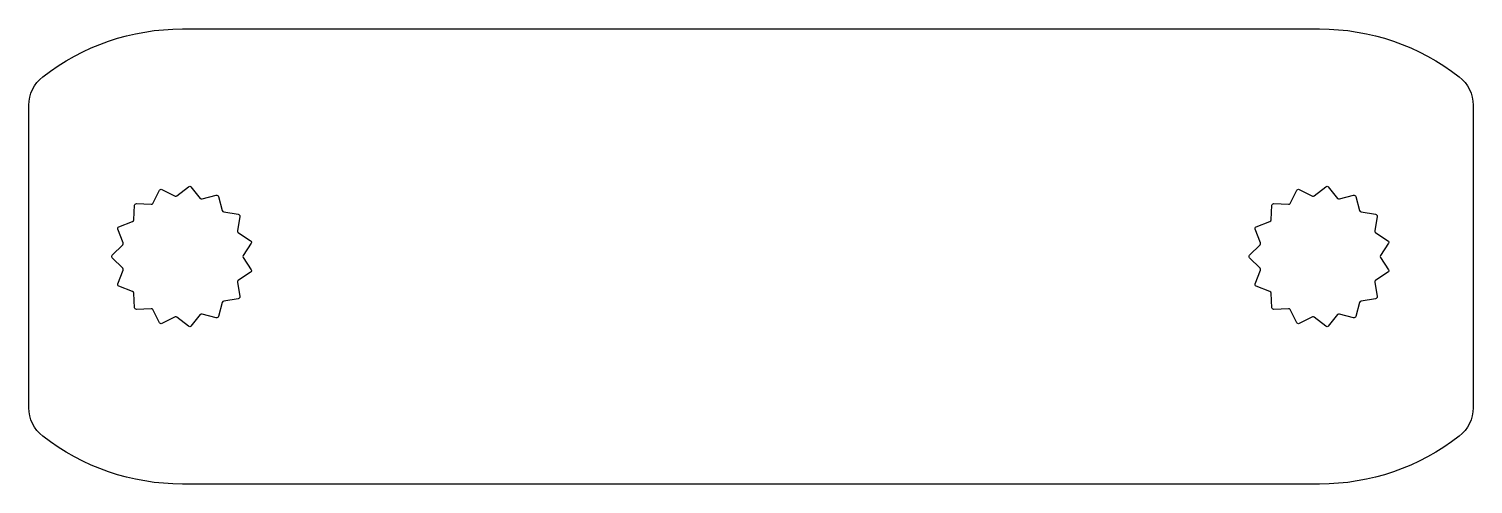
# Model space of a CAD drawing. Header units: millimetres. Extents: x -4.2 to 35.8, y 0 to 12.6.
import ezdxf

# ---------------------------------------------------------------- set-up
doc = ezdxf.new("R2010")
doc.units = ezdxf.units.MM

msp = doc.modelspace()

# ---------------------------------------------------------------- linework, layer by layer
at = {"layer": 'INTERIOR_PROFILES'}
for points in [[(-0.865, 7.744, 0.296213), (-0.818, 7.771), (-0.633, 8.134, -0.414214), (-0.566, 8.156), (-0.203, 7.971, 0.296213), (-0.149, 7.976), (0.168, 8.233, -0.414214), (0.238, 8.225), (0.494, 7.909, 0.296213), (0.546, 7.892), (0.939, 7.997, -0.414214), (1, 7.962), (1.106, 7.569, 0.296213), (1.146, 7.532), (1.548, 7.469, -0.414214), (1.59, 7.411), (1.526, 7.009, 0.296213), (1.548, 6.96), (1.89, 6.738, -0.414214), (1.905, 6.669), (1.683, 6.327, 0.296213), (1.683, 6.273), (1.905, 5.931, -0.414214), (1.89, 5.862), (1.548, 5.64, 0.296213), (1.526, 5.591), (1.59, 5.189, -0.414214), (1.548, 5.131), (1.146, 5.068, 0.296213), (1.106, 5.031), (1, 4.638, -0.414214), (0.939, 4.603), (0.546, 4.708, 0.296213), (0.494, 4.691), (0.238, 4.375, -0.414214), (0.168, 4.367), (-0.149, 4.624, 0.296213), (-0.203, 4.629), (-0.566, 4.444, -0.414214), (-0.633, 4.466), (-0.818, 4.829, 0.296213), (-0.865, 4.856), (-1.272, 4.835, -0.414214), (-1.324, 4.882), (-1.345, 5.289, 0.296213), (-1.377, 5.333), (-1.758, 5.479, -0.414214), (-1.786, 5.543), (-1.64, 5.923, 0.296213), (-1.652, 5.977), (-1.94, 6.265, -0.414214), (-1.94, 6.335), (-1.652, 6.623, 0.296213), (-1.64, 6.677), (-1.786, 7.057, -0.414214), (-1.758, 7.121), (-1.377, 7.267, 0.296213), (-1.345, 7.311), (-1.324, 7.718, -0.414214), (-1.272, 7.765)], [(30.635, 7.744, 0.296213), (30.682, 7.771), (30.867, 8.134, -0.414214), (30.934, 8.156), (31.297, 7.971, 0.296213), (31.351, 7.976), (31.668, 8.233, -0.414214), (31.738, 8.225), (31.994, 7.909, 0.296213), (32.046, 7.892), (32.439, 7.997, -0.414214), (32.5, 7.962), (32.606, 7.569, 0.296213), (32.646, 7.532), (33.048, 7.469, -0.414214), (33.09, 7.411), (33.026, 7.009, 0.296213), (33.048, 6.96), (33.39, 6.738, -0.414214), (33.405, 6.669), (33.183, 6.327, 0.296213), (33.183, 6.273), (33.405, 5.931, -0.414214), (33.39, 5.862), (33.048, 5.64, 0.296213), (33.026, 5.591), (33.09, 5.189, -0.414214), (33.048, 5.131), (32.646, 5.068, 0.296213), (32.606, 5.031), (32.5, 4.638, -0.414214), (32.439, 4.603), (32.046, 4.708, 0.296213), (31.994, 4.691), (31.738, 4.375, -0.414214), (31.668, 4.367), (31.351, 4.624, 0.296213), (31.297, 4.629), (30.934, 4.444, -0.414214), (30.867, 4.466), (30.682, 4.829, 0.296213), (30.635, 4.856), (30.228, 4.835, -0.414214), (30.176, 4.882), (30.155, 5.289, 0.296213), (30.123, 5.333), (29.742, 5.479, -0.414214), (29.714, 5.543), (29.86, 5.923, 0.296213), (29.848, 5.977), (29.56, 6.265, -0.414214), (29.56, 6.335), (29.848, 6.623, 0.296213), (29.86, 6.677), (29.714, 7.057, -0.414214), (29.742, 7.121), (30.123, 7.267, 0.296213), (30.155, 7.311), (30.176, 7.718, -0.414214), (30.228, 7.765)]]:
    msp.add_lwpolyline(points, format="xyb", close=True, dxfattribs=at)
at = {"layer": 'OUTER_PROFILES'}
msp.add_lwpolyline([(-3.863, 1.323, -0.231687), (-4.25, 2.113), (-4.25, 10.487, -0.231687), (-3.863, 11.277, -0.166543), (0, 12.6), (31.5, 12.6, -0.166543), (35.363, 11.277, -0.231687), (35.75, 10.487), (35.75, 2.113, -0.231687), (35.363, 1.323, -0.166543), (31.5, 0), (0, 0, -0.166543)], format="xyb", close=True, dxfattribs=at)

doc.saveas('drawing.dxf')
